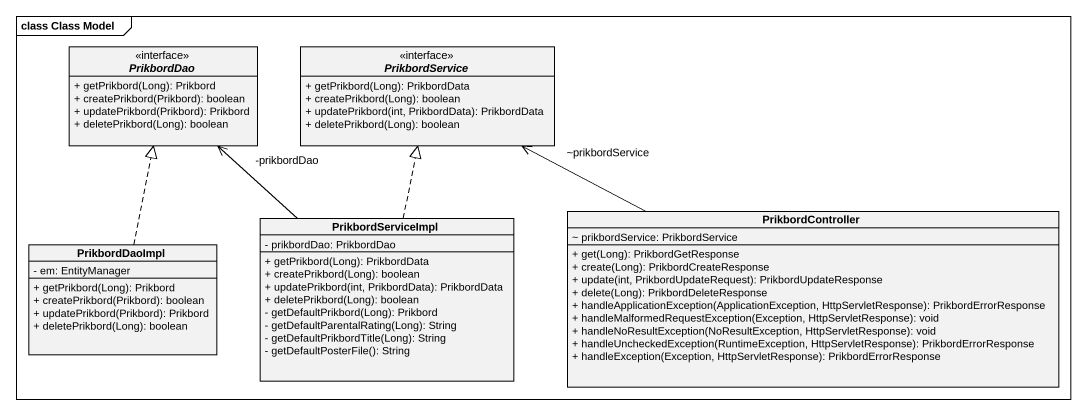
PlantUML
@startuml
mainframe class Class Model
hide circle
hide empty members
skinparam classAttributeIconSize 0
interface PrikbordDao <<interface>> {
  + getPrikbord(Long): Prikbord
  + createPrikbord(Prikbord): boolean
  + updatePrikbord(Prikbord): Prikbord
  + deletePrikbord(Long): boolean
}
interface PrikbordService <<interface>> {
  + getPrikbord(Long): PrikbordData
  + createPrikbord(Long): boolean
  + updatePrikbord(int, PrikbordData): PrikbordData
  + deletePrikbord(Long): boolean
}
class PrikbordController {
  ~ prikbordService: PrikbordService
  + get(Long): PrikbordGetResponse
  + create(Long): PrikbordCreateResponse
  + update(int, PrikbordUpdateRequest): PrikbordUpdateResponse
  + delete(Long): PrikbordDeleteResponse
  + handleApplicationException(ApplicationException, HttpServletResponse): PrikbordErrorResponse
  + handleMalformedRequestException(Exception, HttpServletResponse): void
  + handleNoResultException(NoResultException, HttpServletResponse): void
  + handleUncheckedException(RuntimeException, HttpServletResponse): PrikbordErrorResponse
  + handleException(Exception, HttpServletResponse): PrikbordErrorResponse
}
class PrikbordDaoImpl {
  - em: EntityManager
  + getPrikbord(Long): Prikbord
  + createPrikbord(Prikbord): boolean
  + updatePrikbord(Prikbord): Prikbord
  + deletePrikbord(Long): boolean
}
class PrikbordServiceImpl {
  - prikbordDao: PrikbordDao
  + getPrikbord(Long): PrikbordData
  + createPrikbord(Long): boolean
  + updatePrikbord(int, PrikbordData): PrikbordData
  + deletePrikbord(Long): boolean
  - getDefaultPrikbord(Long): Prikbord
  - getDefaultParentalRating(Long): String
  - getDefaultPrikbordTitle(Long): String
  - getDefaultPosterFile(): String
}
PrikbordController -left-> "~prikbordService" PrikbordService
PrikbordDaoImpl .up.|> PrikbordDao
PrikbordServiceImpl -up-> "-prikbordDao" PrikbordDao
PrikbordServiceImpl .up.|> PrikbordService
@enduml
